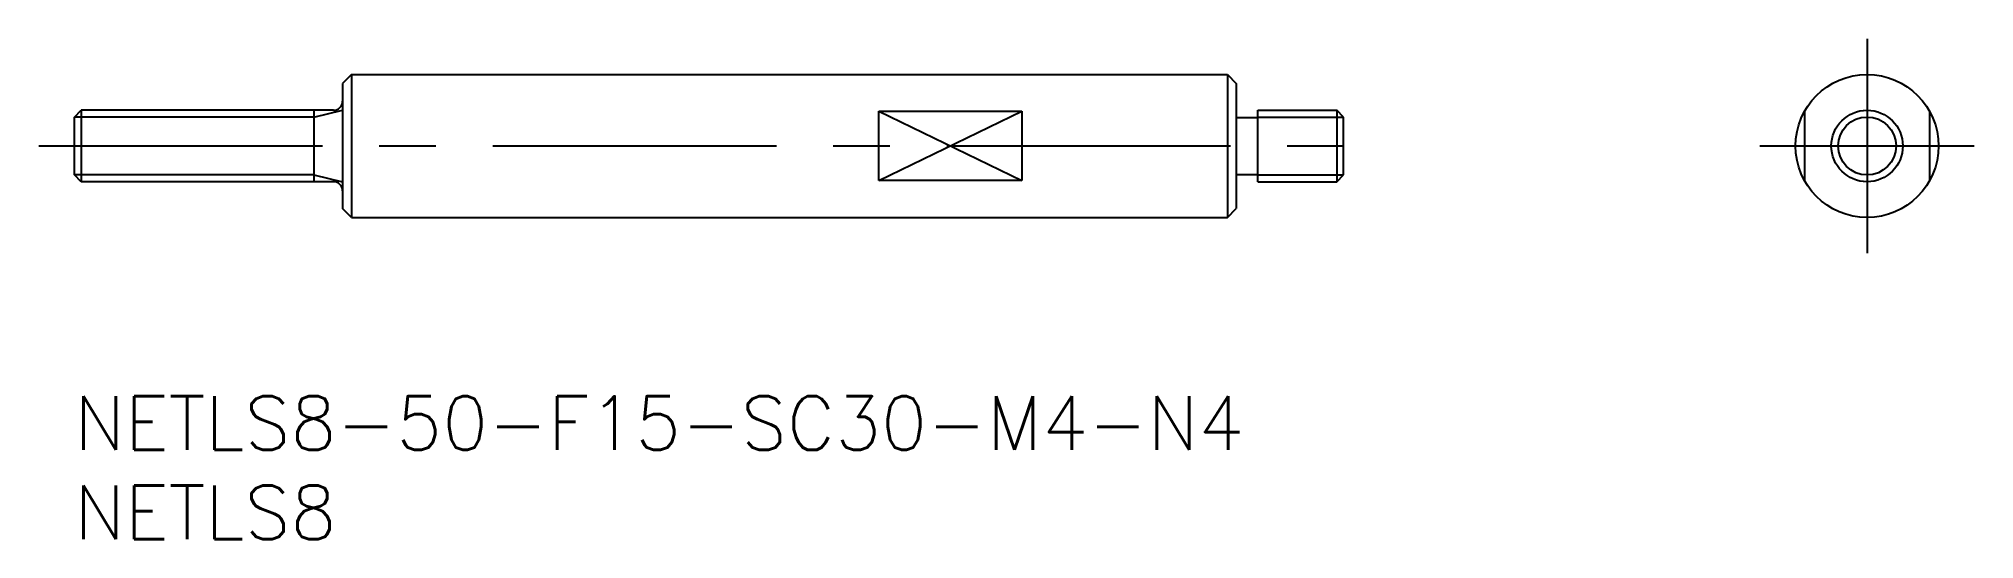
# Model space of a CAD drawing. Extents: x -2 to 106, y -8 to 20.
import ezdxf

# ---------------------------------------------------------------- set-up
doc = ezdxf.new("R2010")
doc.units = 0
doc.header["$LTSCALE"] = 0.5
doc.linetypes.add('CENTER', pattern=[50.8, 31.75, -6.35, 6.35, -6.35])
doc.linetypes.add('DASHED', pattern=[19.05, 12.7, -6.35])
for name, color, linetype in [('MSM_CENTER', 1, 'CENTER'), ('MSM_CONTINUOUS', 7, 'CONTINUOUS'), ('MSM_DASHED', 4, 'DASHED'), ('MSM_NARROW', 5, 'CONTINUOUS'), ('MSM_PART_NUMBER', 7, 'CONTINUOUS')]:
    doc.layers.add(name, color=color, linetype=linetype)
doc.styles.get("Standard").update_dxf_attribs({"font": 'txt.shx', "height": 3, "bigfont": 'bigfont.shx'})

# ---------------------------------------------------------------- blocks, each defined once
blk = doc.blocks.new('*U4')
at = {"layer": 'MSM_PART_NUMBER'}
blk.add_text('NETLS8-50-F15-SC30-M4-N4', height=3, dxfattribs=at).set_placement((0, -3))
blk = doc.blocks.new('*U5')
at = {"layer": 'MSM_PART_NUMBER'}
blk.add_text('NETLS8', height=3, dxfattribs=at).set_placement((0, -8))

msp = doc.modelspace()

# ---------------------------------------------------------------- linework, layer by layer
at = {"layer": 'MSM_CENTER'}
for p, q in [((100.29, 20), (100.29, 8)), ((-2, 14), (73, 14)), ((94.29, 14), (106.29, 14))]:
    msp.add_line(p, q, dxfattribs=at)
at = {"layer": 'MSM_CONTINUOUS'}
for p, q in [((15.5, 18), (15, 17.5)), ((15, 17.5), (15, 10.5)), ((15.5, 18), (64.5, 18)), ((15.5, 18), (15.5, 10)), ((64.5, 18), (64.5, 10)), ((64.5, 18), (65, 17.5)), ((65, 17.5), (65, 10.5)), ((0, 15.62), (0.38, 16)), ((0, 12.38), (0, 15.62)), ((14.5, 16), (0.38, 16)), ((0.38, 16), (0.38, 12)), ((13.4, 16), (13.4, 12)), ((45, 15.94), (53, 15.94)), ((45, 12.06), (45, 15.94)), ((53, 15.94), (53, 12.06)), ((65, 15.6), (66.2, 15.6)), ((66.2, 16), (70.62, 16)), ((66.2, 12), (66.2, 16)), ((71, 15.62), (70.62, 16)), ((70.62, 16), (70.62, 12)), ((71, 12.38), (71, 15.62)), ((0.38, 12), (0, 12.38)), ((14.5, 12), (0.38, 12)), ((53, 12.06), (45, 12.06)), ((65, 12.4), (66.2, 12.4)), ((66.2, 12), (70.62, 12)), ((70.62, 12), (71, 12.38)), ((15.5, 10), (15, 10.5)), ((15.5, 10), (64.5, 10)), ((64.5, 10), (65, 10.5))]:
    msp.add_line(p, q, dxfattribs=at)
for radius in [4, 2]:
    msp.add_circle((100.29, 14), radius, dxfattribs=at)
for centre, start, end in [((14.5, 16.5), 270, 0), ((14.5, 11.5), 0, 90)]:
    msp.add_arc(centre, 0.5, start, end, dxfattribs=at)
at = {"layer": 'MSM_DASHED'}
for p, q in [((96.79, 15.94), (96.79, 12.06)), ((103.79, 15.94), (103.79, 12.06))]:
    msp.add_line(p, q, dxfattribs=at)
at = {"layer": 'MSM_NARROW'}
for p, q in [((13.4, 15.62), (0, 15.62)), ((13.4, 15.62), (15, 16)), ((45, 15.94), (53, 12.06)), ((45, 12.06), (53, 15.94)), ((66.2, 15.62), (71, 15.62)), ((13.4, 12.38), (0, 12.38)), ((13.4, 12.38), (15, 12)), ((66.2, 12.38), (71, 12.38))]:
    msp.add_line(p, q, dxfattribs=at)
msp.add_circle((100.29, 14), 1.62, dxfattribs=at)

# ---------------------------------------------------------------- block references
at = {"layer": 'MSM_CONTINUOUS'}
for name in ['*U4', '*U5']:
    msp.add_blockref(name, (0, 0), dxfattribs=at)

doc.saveas('drawing.dxf')
